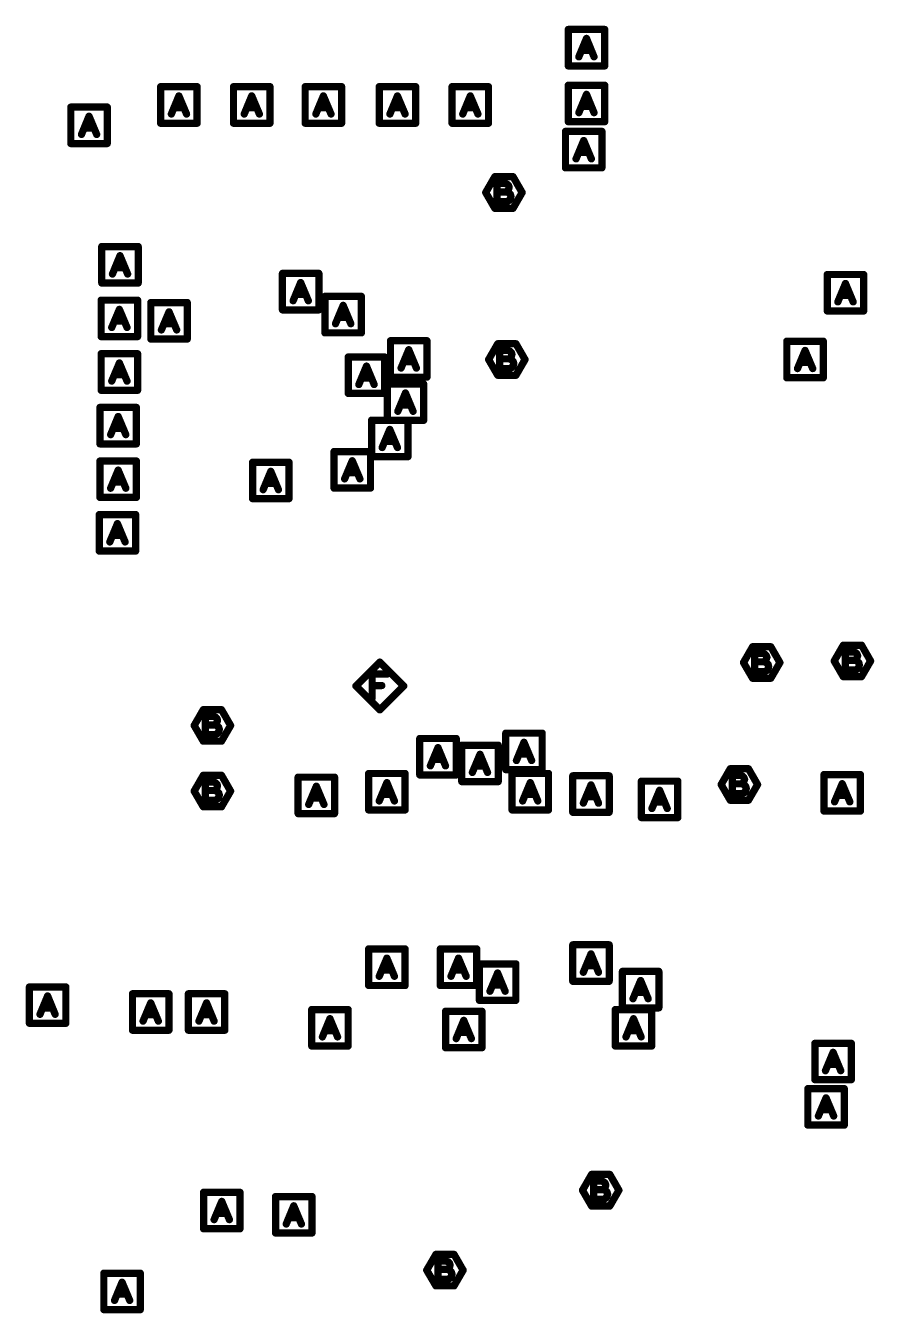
# Model space of a CAD drawing. Extents: x -14.2 to 19.9, y -5.2 to 16.9.
# Drawn here: x 1.068 to 1.767, y 0.919 to 1.978 of the extents above; entities that cross this region are included whole.
import ezdxf

# ---------------------------------------------------------------- set-up
doc = ezdxf.new("R2010")
doc.units = 0
doc.layers.get('0').update_dxf_attribs({"linetype": 'CONTINUOUS'})
doc.layers.add('FAB', color=2, linetype='CONTINUOUS')

# ---------------------------------------------------------------- blocks, each defined once
blk = doc.blocks.new('ROUND_1')
at = {"const_width": 0.003}
blk.add_lwpolyline([(-0.0015, 0, 1), (0.0015, 0, 1)], format="xyb", close=True, dxfattribs=at)

msp = doc.modelspace()

# ---------------------------------------------------------------- linework, layer by layer
at = {"layer": 'FAB', "const_width": 0.006}
for points in [[(1.515, 1.9454), (1.515, 1.9754)], [(1.515, 1.9754), (1.545, 1.9754)], [(1.545, 1.9754), (1.545, 1.9454)], [(1.5237, 1.9529), (1.53, 1.968)], [(1.534, 1.9582), (1.526, 1.9582)], [(1.53, 1.968), (1.5362, 1.9529)], [(1.545, 1.9454), (1.515, 1.9454)], [(1.1793, 1.8982), (1.1793, 1.9283)], [(1.1793, 1.9283), (1.2093, 1.9283)], [(1.2093, 1.9283), (1.2093, 1.8982)], [(1.2393, 1.8982), (1.2393, 1.9283)], [(1.2393, 1.9283), (1.2693, 1.9283)], [(1.2693, 1.9283), (1.2693, 1.8982)], [(1.2983, 1.8982), (1.2983, 1.9283)], [(1.2983, 1.9283), (1.3283, 1.9283)], [(1.3283, 1.9283), (1.3283, 1.8982)], [(1.3593, 1.8982), (1.3593, 1.9283)], [(1.3593, 1.9283), (1.3893, 1.9283)], [(1.3893, 1.9283), (1.3893, 1.8982)], [(1.4193, 1.8982), (1.4193, 1.9283)], [(1.4193, 1.9283), (1.4493, 1.9283)], [(1.4493, 1.9283), (1.4493, 1.8982)], [(1.515, 1.8995), (1.515, 1.9295)], [(1.515, 1.9295), (1.545, 1.9295)], [(1.545, 1.9295), (1.545, 1.8995)], [(1.1881, 1.9058), (1.1943, 1.9207)], [(1.1943, 1.9207), (1.2006, 1.9058)], [(1.2481, 1.9058), (1.2543, 1.9207)], [(1.2543, 1.9207), (1.2606, 1.9058)], [(1.3071, 1.9058), (1.3133, 1.9207)], [(1.3133, 1.9207), (1.3196, 1.9058)], [(1.3681, 1.9058), (1.3743, 1.9207)], [(1.3743, 1.9207), (1.3806, 1.9058)], [(1.4281, 1.9058), (1.4343, 1.9207)], [(1.4343, 1.9207), (1.4406, 1.9058)], [(1.5237, 1.9069), (1.53, 1.922)], [(1.53, 1.922), (1.5362, 1.9069)], [(1.1053, 1.8815), (1.1053, 1.9115)], [(1.1053, 1.9115), (1.1353, 1.9115)], [(1.1353, 1.9115), (1.1353, 1.8815)], [(1.1983, 1.911), (1.1903, 1.911)], [(1.2583, 1.911), (1.2503, 1.911)], [(1.3173, 1.911), (1.3093, 1.911)], [(1.3783, 1.911), (1.3703, 1.911)], [(1.4383, 1.911), (1.4303, 1.911)], [(1.534, 1.9122), (1.526, 1.9122)], [(1.1141, 1.889), (1.1203, 1.904)], [(1.1243, 1.8943), (1.1163, 1.8943)], [(1.1203, 1.904), (1.1266, 1.889)], [(1.2093, 1.8982), (1.1793, 1.8982)], [(1.2693, 1.8982), (1.2393, 1.8982)], [(1.3283, 1.8982), (1.2983, 1.8982)], [(1.3893, 1.8982), (1.3593, 1.8982)], [(1.4493, 1.8982), (1.4193, 1.8982)], [(1.545, 1.8995), (1.515, 1.8995)], [(1.5127, 1.8615), (1.5127, 1.8915)], [(1.5127, 1.8915), (1.5427, 1.8915)], [(1.5214, 1.8689), (1.5277, 1.884)], [(1.5277, 1.884), (1.534, 1.8689)], [(1.5427, 1.8915), (1.5427, 1.8615)], [(1.1353, 1.8815), (1.1053, 1.8815)], [(1.5317, 1.8742), (1.5237, 1.8742)], [(1.447, 1.8412), (1.4545, 1.8542)], [(1.4545, 1.8542), (1.4695, 1.8542)], [(1.4695, 1.8542), (1.477, 1.8412)], [(1.5427, 1.8615), (1.5127, 1.8615)], [(1.4545, 1.8282), (1.447, 1.8412)], [(1.463, 1.8487), (1.4563, 1.8487)], [(1.4563, 1.8487), (1.4563, 1.8337)], [(1.464, 1.8417), (1.4563, 1.8417)], [(1.4648, 1.8479), (1.463, 1.8487)], [(1.464, 1.8417), (1.465, 1.8424)], [(1.4658, 1.8412), (1.464, 1.8417)], [(1.4658, 1.8469), (1.4648, 1.8479)], [(1.465, 1.8424), (1.4658, 1.8437)], [(1.4663, 1.8455), (1.4658, 1.8469)], [(1.4658, 1.8437), (1.4663, 1.8455)], [(1.4673, 1.8397), (1.4658, 1.8412)], [(1.477, 1.8412), (1.4695, 1.8282)], [(1.4563, 1.8337), (1.4645, 1.8337)], [(1.4645, 1.8337), (1.4663, 1.8347)], [(1.4663, 1.8347), (1.4673, 1.8362)], [(1.4678, 1.8379), (1.4673, 1.8397)], [(1.4673, 1.8362), (1.4678, 1.8379)], [(1.4695, 1.8282), (1.4545, 1.8282)], [(1.1308, 1.7667), (1.1308, 1.7967)], [(1.1308, 1.7967), (1.1608, 1.7967)], [(1.1396, 1.7741), (1.1458, 1.7892)], [(1.1458, 1.7892), (1.1521, 1.7741)], [(1.1608, 1.7967), (1.1608, 1.7667)], [(1.1498, 1.7794), (1.1418, 1.7794)], [(1.2796, 1.7446), (1.2796, 1.7746)], [(1.2796, 1.7746), (1.3096, 1.7746)], [(1.2884, 1.7521), (1.2946, 1.7671)], [(1.2946, 1.7671), (1.3009, 1.7521)], [(1.3096, 1.7746), (1.3096, 1.7446)], [(1.7283, 1.7437), (1.7283, 1.7737)], [(1.7283, 1.7737), (1.7583, 1.7737)], [(1.7583, 1.7737), (1.7583, 1.7437)], [(1.1608, 1.7667), (1.1308, 1.7667)], [(1.2986, 1.7573), (1.2906, 1.7573)], [(1.737, 1.7512), (1.7433, 1.7663)], [(1.7473, 1.7565), (1.7393, 1.7565)], [(1.7433, 1.7663), (1.7496, 1.7512)], [(1.1303, 1.7226), (1.1303, 1.7526)], [(1.1303, 1.7526), (1.1603, 1.7526)], [(1.1603, 1.7526), (1.1603, 1.7226)], [(1.1712, 1.7206), (1.1712, 1.7506)], [(1.1712, 1.7506), (1.2012, 1.7506)], [(1.2012, 1.7506), (1.2012, 1.7206)], [(1.3146, 1.7257), (1.3146, 1.7557)], [(1.3146, 1.7557), (1.3446, 1.7557)], [(1.3233, 1.7332), (1.3296, 1.7483)], [(1.3296, 1.7483), (1.3359, 1.7332)], [(1.3446, 1.7557), (1.3446, 1.7257)], [(1.139, 1.7301), (1.1453, 1.745)], [(1.1493, 1.7353), (1.1413, 1.7353)], [(1.1453, 1.745), (1.1516, 1.7301)], [(1.1799, 1.7281), (1.1862, 1.743)], [(1.1862, 1.743), (1.1925, 1.7281)], [(1.3096, 1.7446), (1.2796, 1.7446)], [(1.3336, 1.7385), (1.3256, 1.7385)], [(1.7583, 1.7437), (1.7283, 1.7437)], [(1.1902, 1.7333), (1.1822, 1.7333)], [(1.3446, 1.7257), (1.3146, 1.7257)], [(1.1603, 1.7226), (1.1303, 1.7226)], [(1.2012, 1.7206), (1.1712, 1.7206)], [(1.3686, 1.6892), (1.3686, 1.7192)], [(1.3686, 1.7192), (1.3986, 1.7192)], [(1.3986, 1.7192), (1.3986, 1.6892)], [(1.4494, 1.7037), (1.4569, 1.7167)], [(1.4569, 1.7167), (1.4719, 1.7167)], [(1.4719, 1.7167), (1.4794, 1.7037)], [(1.695, 1.6887), (1.695, 1.7188)], [(1.695, 1.7188), (1.725, 1.7188)], [(1.725, 1.7188), (1.725, 1.6887)], [(1.1303, 1.6784), (1.1303, 1.7085)], [(1.1303, 1.7085), (1.1603, 1.7085)], [(1.1603, 1.7085), (1.1603, 1.6784)], [(1.3338, 1.6758), (1.3338, 1.7058)], [(1.3338, 1.7058), (1.3638, 1.7058)], [(1.3638, 1.7058), (1.3638, 1.6758)], [(1.3773, 1.6967), (1.3836, 1.7118)], [(1.3836, 1.7118), (1.3899, 1.6967)], [(1.4569, 1.6908), (1.4494, 1.7037)], [(1.4654, 1.7112), (1.4586, 1.7112)], [(1.4586, 1.7112), (1.4586, 1.6963)], [(1.4664, 1.7043), (1.4586, 1.7043)], [(1.4671, 1.7105), (1.4654, 1.7112)], [(1.4664, 1.7043), (1.4674, 1.705)], [(1.4681, 1.7037), (1.4664, 1.7043)], [(1.4681, 1.7095), (1.4671, 1.7105)], [(1.4674, 1.705), (1.4681, 1.7062)], [(1.4686, 1.708), (1.4681, 1.7095)], [(1.4681, 1.7062), (1.4686, 1.708)], [(1.4696, 1.7022), (1.4681, 1.7037)], [(1.4794, 1.7037), (1.4719, 1.6908)], [(1.7038, 1.6963), (1.71, 1.7112)], [(1.71, 1.7112), (1.7163, 1.6963)], [(1.139, 1.686), (1.1453, 1.7009)], [(1.1453, 1.7009), (1.1516, 1.686)], [(1.3425, 1.6832), (1.3488, 1.6983)], [(1.3488, 1.6983), (1.3551, 1.6832)], [(1.3876, 1.702), (1.3796, 1.702)], [(1.4586, 1.6963), (1.4669, 1.6963)], [(1.4669, 1.6963), (1.4686, 1.6972)], [(1.4686, 1.6972), (1.4696, 1.6987)], [(1.4701, 1.7005), (1.4696, 1.7022)], [(1.4696, 1.6987), (1.4701, 1.7005)], [(1.714, 1.7015), (1.706, 1.7015)], [(1.1493, 1.6912), (1.1413, 1.6912)], [(1.3528, 1.6885), (1.3448, 1.6885)], [(1.3659, 1.6537), (1.3659, 1.6837)], [(1.3659, 1.6837), (1.3959, 1.6837)], [(1.3986, 1.6892), (1.3686, 1.6892)], [(1.3959, 1.6837), (1.3959, 1.6537)], [(1.4719, 1.6908), (1.4569, 1.6908)], [(1.725, 1.6887), (1.695, 1.6887)], [(1.1603, 1.6784), (1.1303, 1.6784)], [(1.3638, 1.6758), (1.3338, 1.6758)], [(1.3746, 1.6611), (1.3809, 1.6762)], [(1.3809, 1.6762), (1.3872, 1.6611)], [(1.1293, 1.6343), (1.1293, 1.6643)], [(1.1293, 1.6643), (1.1593, 1.6643)], [(1.1593, 1.6643), (1.1593, 1.6343)], [(1.3849, 1.6664), (1.3769, 1.6664)], [(1.1381, 1.6419), (1.1443, 1.6568)], [(1.1443, 1.6568), (1.1506, 1.6419)], [(1.353, 1.6238), (1.353, 1.6538)], [(1.353, 1.6538), (1.383, 1.6538)], [(1.3959, 1.6537), (1.3659, 1.6537)], [(1.383, 1.6538), (1.383, 1.6238)], [(1.1483, 1.6471), (1.1403, 1.6471)], [(1.3617, 1.6313), (1.368, 1.6462)], [(1.368, 1.6462), (1.3743, 1.6313)], [(1.1593, 1.6343), (1.1293, 1.6343)], [(1.372, 1.6365), (1.364, 1.6365)], [(1.1293, 1.5902), (1.1293, 1.6202)], [(1.1293, 1.6202), (1.1593, 1.6202)], [(1.1593, 1.6202), (1.1593, 1.5902)], [(1.255, 1.5892), (1.255, 1.6192)], [(1.255, 1.6192), (1.285, 1.6192)], [(1.285, 1.6192), (1.285, 1.5892)], [(1.3221, 1.5979), (1.3221, 1.628)], [(1.3221, 1.628), (1.3521, 1.628)], [(1.3308, 1.6055), (1.3371, 1.6204)], [(1.3371, 1.6204), (1.3434, 1.6055)], [(1.3521, 1.628), (1.3521, 1.5979)], [(1.383, 1.6238), (1.353, 1.6238)], [(1.1381, 1.5978), (1.1443, 1.6127)], [(1.1443, 1.6127), (1.1506, 1.5978)], [(1.2637, 1.5966), (1.27, 1.6117)], [(1.27, 1.6117), (1.2763, 1.5966)], [(1.3411, 1.6107), (1.3331, 1.6107)], [(1.1483, 1.603), (1.1403, 1.603)], [(1.274, 1.6019), (1.266, 1.6019)], [(1.3521, 1.5979), (1.3221, 1.5979)], [(1.1593, 1.5902), (1.1293, 1.5902)], [(1.285, 1.5892), (1.255, 1.5892)], [(1.1287, 1.5461), (1.1287, 1.5761)], [(1.1287, 1.5761), (1.1587, 1.5761)], [(1.1587, 1.5761), (1.1587, 1.5461)], [(1.1374, 1.5536), (1.1437, 1.5687)], [(1.1437, 1.5687), (1.15, 1.5536)], [(1.1477, 1.5589), (1.1397, 1.5589)], [(1.1587, 1.5461), (1.1287, 1.5461)], [(1.6593, 1.4543), (1.6668, 1.4673)], [(1.6668, 1.4673), (1.6818, 1.4673)], [(1.6753, 1.4619), (1.6685, 1.4619)], [(1.6685, 1.4619), (1.6685, 1.4468)], [(1.6771, 1.4611), (1.6753, 1.4619)], [(1.678, 1.4601), (1.6771, 1.4611)], [(1.6786, 1.4586), (1.678, 1.4601)], [(1.6818, 1.4673), (1.6893, 1.4543)], [(1.734, 1.4556), (1.7415, 1.4686)], [(1.7415, 1.4686), (1.7565, 1.4686)], [(1.75, 1.4631), (1.7432, 1.4631)], [(1.7432, 1.4631), (1.7432, 1.4482)], [(1.7518, 1.4624), (1.75, 1.4631)], [(1.7527, 1.4614), (1.7518, 1.4624)], [(1.7533, 1.4599), (1.7527, 1.4614)], [(1.7527, 1.4581), (1.7533, 1.4599)], [(1.7565, 1.4686), (1.764, 1.4556)], [(1.3401, 1.435), (1.3598, 1.4547)], [(1.3598, 1.4547), (1.3795, 1.435)], [(1.6668, 1.4414), (1.6593, 1.4543)], [(1.6763, 1.4549), (1.6685, 1.4549)], [(1.6763, 1.4549), (1.6773, 1.4556)], [(1.678, 1.4543), (1.6763, 1.4549)], [(1.6773, 1.4556), (1.678, 1.4568)], [(1.678, 1.4568), (1.6786, 1.4586)], [(1.6796, 1.4528), (1.678, 1.4543)], [(1.6786, 1.4478), (1.6796, 1.4493)], [(1.68, 1.4511), (1.6796, 1.4528)], [(1.6796, 1.4493), (1.68, 1.4511)], [(1.6893, 1.4543), (1.6818, 1.4414)], [(1.7415, 1.4427), (1.734, 1.4556)], [(1.751, 1.4562), (1.7432, 1.4562)], [(1.751, 1.4562), (1.752, 1.4569)], [(1.7527, 1.4556), (1.751, 1.4562)], [(1.7515, 1.4482), (1.7533, 1.4491)], [(1.752, 1.4569), (1.7527, 1.4581)], [(1.7543, 1.4541), (1.7527, 1.4556)], [(1.7533, 1.4491), (1.7543, 1.4506)], [(1.7547, 1.4524), (1.7543, 1.4541)], [(1.7543, 1.4506), (1.7547, 1.4524)], [(1.764, 1.4556), (1.7565, 1.4427)], [(1.3535, 1.4252), (1.3535, 1.4449)], [(1.3535, 1.4449), (1.366, 1.4449)], [(1.6818, 1.4414), (1.6668, 1.4414)], [(1.6685, 1.4468), (1.6768, 1.4468)], [(1.6768, 1.4468), (1.6786, 1.4478)], [(1.7565, 1.4427), (1.7415, 1.4427)], [(1.7432, 1.4482), (1.7515, 1.4482)], [(1.3598, 1.4154), (1.3401, 1.435)], [(1.3614, 1.4354), (1.3535, 1.4354)], [(1.3795, 1.435), (1.3598, 1.4154)], [(1.2069, 1.4025), (1.2144, 1.4155)], [(1.2144, 1.4155), (1.2294, 1.4155)], [(1.2229, 1.41), (1.2161, 1.41)], [(1.2161, 1.41), (1.2161, 1.395)], [(1.2246, 1.4093), (1.2229, 1.41)], [(1.2256, 1.4083), (1.2246, 1.4093)], [(1.2261, 1.4068), (1.2256, 1.4083)], [(1.2256, 1.405), (1.2261, 1.4068)], [(1.2294, 1.4155), (1.2369, 1.4025)], [(1.2144, 1.3896), (1.2069, 1.4025)], [(1.2239, 1.403), (1.2161, 1.403)], [(1.2239, 1.403), (1.2249, 1.4038)], [(1.2256, 1.4025), (1.2239, 1.403)], [(1.2244, 1.395), (1.2261, 1.396)], [(1.2249, 1.4038), (1.2256, 1.405)], [(1.2271, 1.401), (1.2256, 1.4025)], [(1.2261, 1.396), (1.2271, 1.3975)], [(1.2276, 1.3993), (1.2271, 1.401)], [(1.2271, 1.3975), (1.2276, 1.3993)], [(1.2369, 1.4025), (1.2294, 1.3896)], [(1.4635, 1.3662), (1.4635, 1.3962)], [(1.4635, 1.3962), (1.4935, 1.3962)], [(1.4935, 1.3962), (1.4935, 1.3662)], [(1.2294, 1.3896), (1.2144, 1.3896)], [(1.2161, 1.395), (1.2244, 1.395)], [(1.3927, 1.3618), (1.3927, 1.3918)], [(1.3927, 1.3918), (1.4227, 1.3918)], [(1.4227, 1.3918), (1.4227, 1.3618)], [(1.4273, 1.3563), (1.4273, 1.3863)], [(1.4273, 1.3863), (1.4573, 1.3863)], [(1.4573, 1.3863), (1.4573, 1.3563)], [(1.4723, 1.3737), (1.4785, 1.3887)], [(1.4785, 1.3887), (1.4848, 1.3737)], [(1.4014, 1.3693), (1.4077, 1.3843)], [(1.4077, 1.3843), (1.4139, 1.3693)], [(1.436, 1.3639), (1.4423, 1.3788)], [(1.4423, 1.3788), (1.4485, 1.3639)], [(1.4825, 1.3789), (1.4745, 1.3789)], [(1.4117, 1.3746), (1.4037, 1.3746)], [(1.4463, 1.3691), (1.4383, 1.3691)], [(1.4935, 1.3662), (1.4635, 1.3662)], [(1.6409, 1.3539), (1.6484, 1.3669)], [(1.6484, 1.3669), (1.6634, 1.3669)], [(1.6634, 1.3669), (1.6709, 1.3539)], [(1.2069, 1.3485), (1.2144, 1.3615)], [(1.2144, 1.3615), (1.2294, 1.3615)], [(1.2229, 1.356), (1.2161, 1.356)], [(1.2161, 1.356), (1.2161, 1.341)], [(1.2246, 1.3553), (1.2229, 1.356)], [(1.2256, 1.3543), (1.2246, 1.3553)], [(1.2261, 1.3528), (1.2256, 1.3543)], [(1.2294, 1.3615), (1.2369, 1.3485)], [(1.2925, 1.33), (1.2925, 1.36)], [(1.2925, 1.36), (1.3225, 1.36)], [(1.3225, 1.36), (1.3225, 1.33)], [(1.3506, 1.333), (1.3506, 1.363)], [(1.3506, 1.363), (1.3806, 1.363)], [(1.3593, 1.3404), (1.3656, 1.3555)], [(1.3656, 1.3555), (1.3718, 1.3404)], [(1.3806, 1.363), (1.3806, 1.333)], [(1.4227, 1.3618), (1.3927, 1.3618)], [(1.4573, 1.3563), (1.4273, 1.3563)], [(1.4687, 1.333), (1.4687, 1.363)], [(1.4687, 1.363), (1.4987, 1.363)], [(1.4774, 1.3404), (1.4837, 1.3555)], [(1.4837, 1.3555), (1.4899, 1.3404)], [(1.4987, 1.363), (1.4987, 1.333)], [(1.5187, 1.3311), (1.5187, 1.3611)], [(1.5187, 1.3611), (1.5487, 1.3611)], [(1.5274, 1.3386), (1.5337, 1.3536)], [(1.5337, 1.3536), (1.5399, 1.3386)], [(1.5487, 1.3611), (1.5487, 1.3311)], [(1.5752, 1.3267), (1.5752, 1.3567)], [(1.5752, 1.3567), (1.6052, 1.3567)], [(1.6052, 1.3567), (1.6052, 1.3267)], [(1.6484, 1.341), (1.6409, 1.3539)], [(1.6569, 1.3615), (1.6502, 1.3615)], [(1.6502, 1.3615), (1.6502, 1.3464)], [(1.6579, 1.3545), (1.6502, 1.3545)], [(1.6587, 1.3607), (1.6569, 1.3615)], [(1.6579, 1.3545), (1.6589, 1.3552)], [(1.6596, 1.3539), (1.6579, 1.3545)], [(1.6596, 1.3597), (1.6587, 1.3607)], [(1.6589, 1.3552), (1.6596, 1.3564)], [(1.6602, 1.3582), (1.6596, 1.3597)], [(1.6596, 1.3564), (1.6602, 1.3582)], [(1.6611, 1.3524), (1.6596, 1.3539)], [(1.6709, 1.3539), (1.6634, 1.341)], [(1.7256, 1.3321), (1.7256, 1.3621)], [(1.7256, 1.3621), (1.7556, 1.3621)], [(1.7343, 1.3397), (1.7406, 1.3546)], [(1.7406, 1.3546), (1.7469, 1.3397)], [(1.7556, 1.3621), (1.7556, 1.3321)], [(1.2144, 1.3356), (1.2069, 1.3485)], [(1.2239, 1.349), (1.2161, 1.349)], [(1.2239, 1.349), (1.2249, 1.3498)], [(1.2256, 1.3485), (1.2239, 1.349)], [(1.2249, 1.3498), (1.2256, 1.351)], [(1.2256, 1.351), (1.2261, 1.3528)], [(1.2271, 1.347), (1.2256, 1.3485)], [(1.2261, 1.342), (1.2271, 1.3435)], [(1.2276, 1.3453), (1.2271, 1.347)], [(1.2271, 1.3435), (1.2276, 1.3453)], [(1.2369, 1.3485), (1.2294, 1.3356)], [(1.3012, 1.3375), (1.3075, 1.3525)], [(1.3075, 1.3525), (1.3138, 1.3375)], [(1.3696, 1.3457), (1.3616, 1.3457)], [(1.4877, 1.3457), (1.4797, 1.3457)], [(1.5377, 1.3438), (1.5297, 1.3438)], [(1.5839, 1.3342), (1.5902, 1.3492)], [(1.5902, 1.3492), (1.5965, 1.3342)], [(1.6502, 1.3464), (1.6584, 1.3464)], [(1.6584, 1.3464), (1.6602, 1.3474)], [(1.6602, 1.3474), (1.6611, 1.3489)], [(1.6616, 1.3507), (1.6611, 1.3524)], [(1.6611, 1.3489), (1.6616, 1.3507)], [(1.7446, 1.3449), (1.7366, 1.3449)], [(1.2294, 1.3356), (1.2144, 1.3356)], [(1.2161, 1.341), (1.2244, 1.341)], [(1.2244, 1.341), (1.2261, 1.342)], [(1.3115, 1.3427), (1.3035, 1.3427)], [(1.3806, 1.333), (1.3506, 1.333)], [(1.4987, 1.333), (1.4687, 1.333)], [(1.5942, 1.3394), (1.5862, 1.3394)], [(1.6634, 1.341), (1.6484, 1.341)], [(1.3225, 1.33), (1.2925, 1.33)], [(1.5487, 1.3311), (1.5187, 1.3311)], [(1.6052, 1.3267), (1.5752, 1.3267)], [(1.7556, 1.3321), (1.7256, 1.3321)], [(1.3506, 1.1885), (1.3506, 1.2186)], [(1.3506, 1.2186), (1.3806, 1.2186)], [(1.3806, 1.2186), (1.3806, 1.1885)], [(1.4096, 1.1885), (1.4096, 1.2186)], [(1.4096, 1.2186), (1.4396, 1.2186)], [(1.4396, 1.2186), (1.4396, 1.1885)], [(1.5187, 1.192), (1.5187, 1.222)], [(1.5187, 1.222), (1.5487, 1.222)], [(1.5487, 1.222), (1.5487, 1.192)], [(1.3593, 1.1961), (1.3656, 1.211)], [(1.3656, 1.211), (1.3718, 1.1961)], [(1.4184, 1.1961), (1.4246, 1.211)], [(1.4246, 1.211), (1.4309, 1.1961)], [(1.4418, 1.1763), (1.4418, 1.2063)], [(1.4418, 1.2063), (1.4718, 1.2063)], [(1.4718, 1.2063), (1.4718, 1.1763)], [(1.5274, 1.1994), (1.5337, 1.2145)], [(1.5337, 1.2145), (1.5399, 1.1994)], [(1.3696, 1.2013), (1.3616, 1.2013)], [(1.4286, 1.2013), (1.4206, 1.2013)], [(1.4505, 1.1838), (1.4568, 1.1988)], [(1.4568, 1.1988), (1.463, 1.1838)], [(1.5377, 1.2047), (1.5297, 1.2047)], [(1.5596, 1.1701), (1.5596, 1.2001)], [(1.5596, 1.2001), (1.5896, 1.2001)], [(1.5896, 1.2001), (1.5896, 1.1701)], [(1.0712, 1.1574), (1.0712, 1.1873)], [(1.0712, 1.1873), (1.1012, 1.1873)], [(1.1012, 1.1873), (1.1012, 1.1574)], [(1.3806, 1.1885), (1.3506, 1.1885)], [(1.4396, 1.1885), (1.4096, 1.1885)], [(1.4608, 1.189), (1.4528, 1.189)], [(1.5487, 1.192), (1.5187, 1.192)], [(1.5683, 1.1776), (1.5746, 1.1926)], [(1.5746, 1.1926), (1.5808, 1.1776)], [(1.0799, 1.1648), (1.0862, 1.1799)], [(1.0862, 1.1799), (1.0924, 1.1648)], [(1.1561, 1.1517), (1.1561, 1.1817)], [(1.1561, 1.1817), (1.1861, 1.1817)], [(1.1648, 1.1592), (1.1711, 1.1742)], [(1.1711, 1.1742), (1.1774, 1.1592)], [(1.1861, 1.1817), (1.1861, 1.1517)], [(1.2021, 1.1517), (1.2021, 1.1817)], [(1.2021, 1.1817), (1.2321, 1.1817)], [(1.2108, 1.1592), (1.2171, 1.1742)], [(1.2171, 1.1742), (1.2233, 1.1592)], [(1.2321, 1.1817), (1.2321, 1.1517)], [(1.4718, 1.1763), (1.4418, 1.1763)], [(1.5786, 1.1829), (1.5706, 1.1829)], [(1.0902, 1.1701), (1.0822, 1.1701)], [(1.1751, 1.1644), (1.1671, 1.1644)], [(1.2211, 1.1644), (1.2131, 1.1644)], [(1.3037, 1.1387), (1.3037, 1.1687)], [(1.3037, 1.1687), (1.3337, 1.1687)], [(1.3337, 1.1687), (1.3337, 1.1387)], [(1.4139, 1.1373), (1.4139, 1.1673)], [(1.4139, 1.1673), (1.4439, 1.1673)], [(1.4439, 1.1673), (1.4439, 1.1373)], [(1.5537, 1.1387), (1.5537, 1.1687)], [(1.5537, 1.1687), (1.5837, 1.1687)], [(1.5896, 1.1701), (1.5596, 1.1701)], [(1.5837, 1.1687), (1.5837, 1.1387)], [(1.1012, 1.1574), (1.0712, 1.1574)], [(1.3125, 1.1462), (1.3187, 1.1612)], [(1.3187, 1.1612), (1.325, 1.1462)], [(1.4227, 1.1448), (1.4289, 1.1598)], [(1.4289, 1.1598), (1.4352, 1.1448)], [(1.5625, 1.1462), (1.5687, 1.1612)], [(1.5687, 1.1612), (1.575, 1.1462)], [(1.1861, 1.1517), (1.1561, 1.1517)], [(1.2321, 1.1517), (1.2021, 1.1517)], [(1.3227, 1.1514), (1.3147, 1.1514)], [(1.4329, 1.15), (1.4249, 1.15)], [(1.5727, 1.1514), (1.5647, 1.1514)], [(1.3337, 1.1387), (1.3037, 1.1387)], [(1.4439, 1.1373), (1.4139, 1.1373)], [(1.5837, 1.1387), (1.5537, 1.1387)], [(1.7181, 1.111), (1.7181, 1.1409)], [(1.7181, 1.1409), (1.7481, 1.1409)], [(1.7268, 1.1184), (1.7331, 1.1335)], [(1.7331, 1.1335), (1.7394, 1.1184)], [(1.7481, 1.1409), (1.7481, 1.111)], [(1.7371, 1.1237), (1.7291, 1.1237)], [(1.7481, 1.111), (1.7181, 1.111)], [(1.7123, 1.0736), (1.7123, 1.1036)], [(1.7123, 1.1036), (1.7423, 1.1036)], [(1.7423, 1.1036), (1.7423, 1.0736)], [(1.721, 1.0811), (1.7273, 1.096)], [(1.7273, 1.096), (1.7336, 1.0811)], [(1.7313, 1.0863), (1.7233, 1.0863)], [(1.7423, 1.0736), (1.7123, 1.0736)], [(1.5267, 1.02), (1.5342, 1.033)], [(1.5342, 1.033), (1.5492, 1.033)], [(1.5427, 1.0275), (1.5359, 1.0275)], [(1.5359, 1.0275), (1.5359, 1.0125)], [(1.5444, 1.0267), (1.5427, 1.0275)], [(1.5454, 1.0257), (1.5444, 1.0267)], [(1.5459, 1.0242), (1.5454, 1.0257)], [(1.5492, 1.033), (1.5567, 1.02)], [(1.2146, 0.9883), (1.2146, 1.0183)], [(1.2146, 1.0183), (1.2446, 1.0183)], [(1.2446, 1.0183), (1.2446, 0.9883)], [(1.2739, 0.9848), (1.2739, 1.0148)], [(1.2739, 1.0148), (1.3039, 1.0148)], [(1.3039, 1.0148), (1.3039, 0.9848)], [(1.5342, 1.007), (1.5267, 1.02)], [(1.5437, 1.0205), (1.5359, 1.0205)], [(1.5437, 1.0205), (1.5447, 1.0212)], [(1.5454, 1.02), (1.5437, 1.0205)], [(1.5447, 1.0212), (1.5454, 1.0225)], [(1.5454, 1.0225), (1.5459, 1.0242)], [(1.5469, 1.0185), (1.5454, 1.02)], [(1.5459, 1.0135), (1.5469, 1.015)], [(1.5474, 1.0167), (1.5469, 1.0185)], [(1.5469, 1.015), (1.5474, 1.0167)], [(1.5567, 1.02), (1.5492, 1.007)], [(1.2233, 0.9958), (1.2296, 1.0108)], [(1.2296, 1.0108), (1.2359, 0.9958)], [(1.2827, 0.9922), (1.2889, 1.0072)], [(1.2889, 1.0072), (1.2952, 0.9922)], [(1.5492, 1.007), (1.5342, 1.007)], [(1.5359, 1.0125), (1.5442, 1.0125)], [(1.5442, 1.0125), (1.5459, 1.0135)], [(1.2336, 1.001), (1.2256, 1.001)], [(1.2929, 0.9975), (1.2849, 0.9975)], [(1.2446, 0.9883), (1.2146, 0.9883)], [(1.3039, 0.9848), (1.2739, 0.9848)], [(1.3984, 0.9542), (1.406, 0.9672)], [(1.406, 0.9672), (1.4209, 0.9672)], [(1.4144, 0.9617), (1.4077, 0.9617)], [(1.4077, 0.9617), (1.4077, 0.9467)], [(1.4162, 0.961), (1.4144, 0.9617)], [(1.4209, 0.9672), (1.4284, 0.9542)], [(1.1325, 0.9217), (1.1325, 0.9517)], [(1.1325, 0.9517), (1.1625, 0.9517)], [(1.1625, 0.9517), (1.1625, 0.9217)], [(1.406, 0.9413), (1.3984, 0.9542)], [(1.4154, 0.9548), (1.4077, 0.9548)], [(1.4154, 0.9548), (1.4164, 0.9555)], [(1.4172, 0.9542), (1.4154, 0.9548)], [(1.4172, 0.96), (1.4162, 0.961)], [(1.4164, 0.9555), (1.4172, 0.9567)], [(1.4177, 0.9585), (1.4172, 0.96)], [(1.4172, 0.9567), (1.4177, 0.9585)], [(1.4187, 0.9527), (1.4172, 0.9542)], [(1.4192, 0.951), (1.4187, 0.9527)], [(1.4187, 0.9492), (1.4192, 0.951)], [(1.4284, 0.9542), (1.4209, 0.9413)], [(1.1413, 0.9293), (1.1475, 0.9443)], [(1.1475, 0.9443), (1.1538, 0.9293)], [(1.4209, 0.9413), (1.406, 0.9413)], [(1.4077, 0.9467), (1.416, 0.9467)], [(1.416, 0.9467), (1.4177, 0.9477)], [(1.4177, 0.9477), (1.4187, 0.9492)], [(1.1515, 0.9345), (1.1435, 0.9345)], [(1.1625, 0.9217), (1.1325, 0.9217)]]:
    msp.add_lwpolyline(points, dxfattribs=at)

# ---------------------------------------------------------------- block references
at = {"layer": 'FAB'}
for p in [(1.515, 1.9754), (1.515, 1.9754), (1.545, 1.9754), (1.545, 1.9754), (1.526, 1.9582), (1.53, 1.968), (1.53, 1.968), (1.534, 1.9582), (1.5237, 1.9529), (1.5362, 1.9529), (1.515, 1.9454), (1.515, 1.9454), (1.545, 1.9454), (1.545, 1.9454), (1.1793, 1.9283), (1.1793, 1.9283), (1.2093, 1.9283), (1.2093, 1.9283), (1.2393, 1.9283), (1.2393, 1.9283), (1.2693, 1.9283), (1.2693, 1.9283), (1.2983, 1.9283), (1.2983, 1.9283), (1.3283, 1.9283), (1.3283, 1.9283), (1.3593, 1.9283), (1.3593, 1.9283), (1.3893, 1.9283), (1.3893, 1.9283), (1.4193, 1.9283), (1.4193, 1.9283), (1.4493, 1.9283), (1.4493, 1.9283), (1.515, 1.9295), (1.515, 1.9295), (1.545, 1.9295), (1.545, 1.9295), (1.1943, 1.9207), (1.1943, 1.9207), (1.2543, 1.9207), (1.2543, 1.9207), (1.3133, 1.9207), (1.3133, 1.9207), (1.3743, 1.9207), (1.3743, 1.9207), (1.4343, 1.9207), (1.4343, 1.9207), (1.53, 1.922), (1.53, 1.922), (1.1053, 1.9115), (1.1053, 1.9115), (1.1353, 1.9115), (1.1353, 1.9115), (1.1881, 1.9058), (1.1903, 1.911), (1.1983, 1.911), (1.2006, 1.9058), (1.2481, 1.9058), (1.2503, 1.911), (1.2583, 1.911), (1.2606, 1.9058), (1.3071, 1.9058), (1.3093, 1.911), (1.3173, 1.911), (1.3196, 1.9058), (1.3681, 1.9058), (1.3703, 1.911), (1.3783, 1.911), (1.3806, 1.9058), (1.4281, 1.9058), (1.4303, 1.911), (1.4383, 1.911), (1.4406, 1.9058), (1.5237, 1.9069), (1.526, 1.9122), (1.534, 1.9122), (1.5362, 1.9069), (1.1163, 1.8943), (1.1203, 1.904), (1.1203, 1.904), (1.1243, 1.8943), (1.1793, 1.8982), (1.1793, 1.8982), (1.2093, 1.8982), (1.2093, 1.8982), (1.2393, 1.8982), (1.2393, 1.8982), (1.2693, 1.8982), (1.2693, 1.8982), (1.2983, 1.8982), (1.2983, 1.8982), (1.3283, 1.8982), (1.3283, 1.8982), (1.3593, 1.8982), (1.3593, 1.8982), (1.3893, 1.8982), (1.3893, 1.8982), (1.4193, 1.8982), (1.4193, 1.8982), (1.4493, 1.8982), (1.4493, 1.8982), (1.515, 1.8995), (1.515, 1.8995), (1.545, 1.8995), (1.545, 1.8995), (1.1141, 1.889), (1.1266, 1.889), (1.5127, 1.8915), (1.5127, 1.8915), (1.5277, 1.884), (1.5277, 1.884), (1.5427, 1.8915), (1.5427, 1.8915), (1.1053, 1.8815), (1.1053, 1.8815), (1.1353, 1.8815), (1.1353, 1.8815), (1.5237, 1.8742), (1.5317, 1.8742), (1.5214, 1.8689), (1.534, 1.8689), (1.4545, 1.8542), (1.4545, 1.8542), (1.4695, 1.8542), (1.4695, 1.8542), (1.5127, 1.8615), (1.5127, 1.8615), (1.5427, 1.8615), (1.5427, 1.8615), (1.447, 1.8412), (1.447, 1.8412), (1.4563, 1.8487), (1.4563, 1.8487), (1.4563, 1.8417), (1.463, 1.8487), (1.463, 1.8487), (1.464, 1.8417), (1.464, 1.8417), (1.464, 1.8417), (1.4648, 1.8479), (1.4648, 1.8479), (1.465, 1.8424), (1.465, 1.8424), (1.4658, 1.8469), (1.4658, 1.8469), (1.4658, 1.8437), (1.4658, 1.8437), (1.4658, 1.8412), (1.4658, 1.8412), (1.4663, 1.8455), (1.4663, 1.8455), (1.477, 1.8412), (1.477, 1.8412), (1.4563, 1.8337), (1.4563, 1.8337), (1.4645, 1.8337), (1.4645, 1.8337), (1.4663, 1.8347), (1.4663, 1.8347), (1.4673, 1.8397), (1.4673, 1.8397), (1.4673, 1.8362), (1.4673, 1.8362), (1.4678, 1.8379), (1.4678, 1.8379), (1.4545, 1.8282), (1.4545, 1.8282), (1.4695, 1.8282), (1.4695, 1.8282), (1.1308, 1.7967), (1.1308, 1.7967), (1.1458, 1.7892), (1.1458, 1.7892), (1.1608, 1.7967), (1.1608, 1.7967), (1.1418, 1.7794), (1.1498, 1.7794), (1.1396, 1.7741), (1.1521, 1.7741), (1.2796, 1.7746), (1.2796, 1.7746), (1.2946, 1.7671), (1.2946, 1.7671), (1.3096, 1.7746), (1.3096, 1.7746), (1.7283, 1.7737), (1.7283, 1.7737), (1.7583, 1.7737), (1.7583, 1.7737), (1.1308, 1.7667), (1.1308, 1.7667), (1.1608, 1.7667), (1.1608, 1.7667), (1.2906, 1.7573), (1.2986, 1.7573), (1.7393, 1.7565), (1.7433, 1.7663), (1.7433, 1.7663), (1.7473, 1.7565), (1.1303, 1.7526), (1.1303, 1.7526), (1.1603, 1.7526), (1.1603, 1.7526), (1.1712, 1.7506), (1.1712, 1.7506), (1.2012, 1.7506), (1.2012, 1.7506), (1.2884, 1.7521), (1.3009, 1.7521), (1.3146, 1.7557), (1.3146, 1.7557), (1.3296, 1.7483), (1.3296, 1.7483), (1.3446, 1.7557), (1.3446, 1.7557), (1.737, 1.7512), (1.7496, 1.7512), (1.1413, 1.7353), (1.1453, 1.745), (1.1453, 1.745), (1.1493, 1.7353), (1.1862, 1.743), (1.1862, 1.743), (1.2796, 1.7446), (1.2796, 1.7446), (1.3096, 1.7446), (1.3096, 1.7446), (1.3256, 1.7385), (1.3336, 1.7385), (1.7283, 1.7437), (1.7283, 1.7437), (1.7583, 1.7437), (1.7583, 1.7437), (1.139, 1.7301), (1.1516, 1.7301), (1.1799, 1.7281), (1.1822, 1.7333), (1.1902, 1.7333), (1.1925, 1.7281), (1.3146, 1.7257), (1.3146, 1.7257), (1.3233, 1.7332), (1.3359, 1.7332), (1.3446, 1.7257), (1.3446, 1.7257), (1.1303, 1.7226), (1.1303, 1.7226), (1.1603, 1.7226), (1.1603, 1.7226), (1.1712, 1.7206), (1.1712, 1.7206), (1.2012, 1.7206), (1.2012, 1.7206), (1.3686, 1.7192), (1.3686, 1.7192), (1.3986, 1.7192), (1.3986, 1.7192), (1.4569, 1.7167), (1.4569, 1.7167), (1.4719, 1.7167), (1.4719, 1.7167), (1.695, 1.7188), (1.695, 1.7188), (1.725, 1.7188), (1.725, 1.7188), (1.1303, 1.7085), (1.1303, 1.7085), (1.1603, 1.7085), (1.1603, 1.7085), (1.3338, 1.7058), (1.3338, 1.7058), (1.3638, 1.7058), (1.3638, 1.7058), (1.3836, 1.7118), (1.3836, 1.7118), (1.4494, 1.7037), (1.4494, 1.7037), (1.4586, 1.7112), (1.4586, 1.7112), (1.4586, 1.7043), (1.4654, 1.7112), (1.4654, 1.7112), (1.4664, 1.7043), (1.4664, 1.7043), (1.4664, 1.7043), (1.4671, 1.7105), (1.4671, 1.7105), (1.4674, 1.705), (1.4674, 1.705), (1.4681, 1.7095), (1.4681, 1.7095), (1.4681, 1.7062), (1.4681, 1.7062), (1.4681, 1.7037), (1.4681, 1.7037), (1.4686, 1.708), (1.4686, 1.708), (1.4794, 1.7037), (1.4794, 1.7037), (1.71, 1.7112), (1.71, 1.7112), (1.1453, 1.7009), (1.1453, 1.7009), (1.3488, 1.6983), (1.3488, 1.6983), (1.3773, 1.6967), (1.3796, 1.702), (1.3876, 1.702), (1.3899, 1.6967), (1.4586, 1.6963), (1.4586, 1.6963), (1.4669, 1.6963), (1.4669, 1.6963), (1.4686, 1.6972), (1.4686, 1.6972), (1.4696, 1.7022), (1.4696, 1.7022), (1.4696, 1.6987), (1.4696, 1.6987), (1.4701, 1.7005), (1.4701, 1.7005), (1.7038, 1.6963), (1.706, 1.7015), (1.714, 1.7015), (1.7163, 1.6963), (1.139, 1.686), (1.1413, 1.6912), (1.1493, 1.6912), (1.1516, 1.686), (1.3425, 1.6832), (1.3448, 1.6885), (1.3528, 1.6885), (1.3551, 1.6832), (1.3659, 1.6837), (1.3659, 1.6837), (1.3686, 1.6892), (1.3686, 1.6892), (1.3959, 1.6837), (1.3959, 1.6837), (1.3986, 1.6892), (1.3986, 1.6892), (1.4569, 1.6908), (1.4569, 1.6908), (1.4719, 1.6908), (1.4719, 1.6908), (1.695, 1.6887), (1.695, 1.6887), (1.725, 1.6887), (1.725, 1.6887), (1.1303, 1.6784), (1.1303, 1.6784), (1.1603, 1.6784), (1.1603, 1.6784), (1.3338, 1.6758), (1.3338, 1.6758), (1.3638, 1.6758), (1.3638, 1.6758), (1.3809, 1.6762), (1.3809, 1.6762), (1.1293, 1.6643), (1.1293, 1.6643), (1.1593, 1.6643), (1.1593, 1.6643), (1.3746, 1.6611), (1.3769, 1.6664), (1.3849, 1.6664), (1.3872, 1.6611), (1.1443, 1.6568), (1.1443, 1.6568), (1.353, 1.6538), (1.353, 1.6538), (1.3659, 1.6537), (1.3659, 1.6537), (1.383, 1.6538), (1.383, 1.6538), (1.3959, 1.6537), (1.3959, 1.6537), (1.1381, 1.6419), (1.1403, 1.6471), (1.1483, 1.6471), (1.1506, 1.6419), (1.368, 1.6462), (1.368, 1.6462), (1.1293, 1.6343), (1.1293, 1.6343), (1.1593, 1.6343), (1.1593, 1.6343), (1.3617, 1.6313), (1.364, 1.6365), (1.372, 1.6365), (1.3743, 1.6313), (1.1293, 1.6202), (1.1293, 1.6202), (1.1593, 1.6202), (1.1593, 1.6202), (1.255, 1.6192), (1.255, 1.6192), (1.285, 1.6192), (1.285, 1.6192), (1.3221, 1.628), (1.3221, 1.628), (1.3371, 1.6204), (1.3371, 1.6204), (1.3521, 1.628), (1.3521, 1.628), (1.353, 1.6238), (1.353, 1.6238), (1.383, 1.6238), (1.383, 1.6238), (1.1443, 1.6127), (1.1443, 1.6127), (1.27, 1.6117), (1.27, 1.6117), (1.3331, 1.6107), (1.3411, 1.6107), (1.1381, 1.5978), (1.1403, 1.603), (1.1483, 1.603), (1.1506, 1.5978), (1.266, 1.6019), (1.274, 1.6019), (1.3221, 1.5979), (1.3221, 1.5979), (1.3308, 1.6055), (1.3434, 1.6055), (1.3521, 1.5979), (1.3521, 1.5979), (1.1293, 1.5902), (1.1293, 1.5902), (1.1593, 1.5902), (1.1593, 1.5902), (1.255, 1.5892), (1.255, 1.5892), (1.2637, 1.5966), (1.2763, 1.5966), (1.285, 1.5892), (1.285, 1.5892), (1.1287, 1.5761), (1.1287, 1.5761), (1.1587, 1.5761), (1.1587, 1.5761), (1.1437, 1.5687), (1.1437, 1.5687), (1.1397, 1.5589), (1.1477, 1.5589), (1.1287, 1.5461), (1.1287, 1.5461), (1.1374, 1.5536), (1.15, 1.5536), (1.1587, 1.5461), (1.1587, 1.5461), (1.6668, 1.4673), (1.6668, 1.4673), (1.6685, 1.4619), (1.6685, 1.4619), (1.6753, 1.4619), (1.6753, 1.4619), (1.6771, 1.4611), (1.6771, 1.4611), (1.678, 1.4601), (1.678, 1.4601), (1.6818, 1.4673), (1.6818, 1.4673), (1.7415, 1.4686), (1.7415, 1.4686), (1.7432, 1.4631), (1.7432, 1.4631), (1.75, 1.4631), (1.75, 1.4631), (1.7518, 1.4624), (1.7518, 1.4624), (1.7527, 1.4614), (1.7527, 1.4614), (1.7533, 1.4599), (1.7533, 1.4599), (1.7565, 1.4686), (1.7565, 1.4686), (1.3598, 1.4547), (1.3598, 1.4547), (1.6593, 1.4543), (1.6593, 1.4543), (1.6685, 1.4549), (1.6763, 1.4549), (1.6763, 1.4549), (1.6763, 1.4549), (1.6773, 1.4556), (1.6773, 1.4556), (1.678, 1.4568), (1.678, 1.4568), (1.678, 1.4543), (1.678, 1.4543), (1.6786, 1.4586), (1.6786, 1.4586), (1.6796, 1.4528), (1.6796, 1.4528), (1.6796, 1.4493), (1.6796, 1.4493), (1.68, 1.4511), (1.68, 1.4511), (1.6893, 1.4543), (1.6893, 1.4543), (1.734, 1.4556), (1.734, 1.4556), (1.7432, 1.4562), (1.751, 1.4562), (1.751, 1.4562), (1.751, 1.4562), (1.752, 1.4569), (1.752, 1.4569), (1.7527, 1.4581), (1.7527, 1.4581), (1.7527, 1.4556), (1.7527, 1.4556), (1.7533, 1.4491), (1.7533, 1.4491), (1.7543, 1.4541), (1.7543, 1.4541), (1.7543, 1.4506), (1.7543, 1.4506), (1.7547, 1.4524), (1.7547, 1.4524), (1.764, 1.4556), (1.764, 1.4556), (1.3535, 1.4449), (1.3535, 1.4449), (1.366, 1.4449), (1.6668, 1.4414), (1.6668, 1.4414), (1.6685, 1.4468), (1.6685, 1.4468), (1.6768, 1.4468), (1.6768, 1.4468), (1.6786, 1.4478), (1.6786, 1.4478), (1.6818, 1.4414), (1.6818, 1.4414), (1.7415, 1.4427), (1.7415, 1.4427), (1.7432, 1.4482), (1.7432, 1.4482), (1.7515, 1.4482), (1.7515, 1.4482), (1.7565, 1.4427), (1.7565, 1.4427), (1.3401, 1.435), (1.3401, 1.435), (1.3535, 1.4354), (1.3614, 1.4354), (1.3795, 1.435), (1.3795, 1.435), (1.3535, 1.4252), (1.2144, 1.4155), (1.2144, 1.4155), (1.2161, 1.41), (1.2161, 1.41), (1.2229, 1.41), (1.2229, 1.41), (1.2246, 1.4093), (1.2246, 1.4093), (1.2256, 1.4083), (1.2256, 1.4083), (1.2261, 1.4068), (1.2261, 1.4068), (1.2294, 1.4155), (1.2294, 1.4155), (1.3598, 1.4154), (1.3598, 1.4154), (1.2069, 1.4025), (1.2069, 1.4025), (1.2161, 1.403), (1.2239, 1.403), (1.2239, 1.403), (1.2239, 1.403), (1.2249, 1.4038), (1.2249, 1.4038), (1.2256, 1.405), (1.2256, 1.405), (1.2256, 1.4025), (1.2256, 1.4025), (1.2261, 1.396), (1.2261, 1.396), (1.2271, 1.401), (1.2271, 1.401), (1.2271, 1.3975), (1.2271, 1.3975), (1.2276, 1.3993), (1.2276, 1.3993), (1.2369, 1.4025), (1.2369, 1.4025), (1.4635, 1.3962), (1.4635, 1.3962), (1.4935, 1.3962), (1.4935, 1.3962), (1.2144, 1.3896), (1.2144, 1.3896), (1.2161, 1.395), (1.2161, 1.395), (1.2244, 1.395), (1.2244, 1.395), (1.2294, 1.3896), (1.2294, 1.3896), (1.3927, 1.3918), (1.3927, 1.3918), (1.4227, 1.3918), (1.4227, 1.3918), (1.4273, 1.3863), (1.4273, 1.3863), (1.4573, 1.3863), (1.4573, 1.3863), (1.4785, 1.3887), (1.4785, 1.3887), (1.4077, 1.3843), (1.4077, 1.3843), (1.4423, 1.3788), (1.4423, 1.3788), (1.4745, 1.3789), (1.4825, 1.3789), (1.4014, 1.3693), (1.4037, 1.3746), (1.4117, 1.3746), (1.4139, 1.3693), (1.4383, 1.3691), (1.4463, 1.3691), (1.4635, 1.3662), (1.4635, 1.3662), (1.4723, 1.3737), (1.4848, 1.3737), (1.4935, 1.3662), (1.4935, 1.3662), (1.6484, 1.3669), (1.6484, 1.3669), (1.6634, 1.3669), (1.6634, 1.3669), (1.2144, 1.3615), (1.2144, 1.3615), (1.2161, 1.356), (1.2161, 1.356), (1.2229, 1.356), (1.2229, 1.356), (1.2246, 1.3553), (1.2246, 1.3553), (1.2256, 1.3543), (1.2256, 1.3543), (1.2294, 1.3615), (1.2294, 1.3615), (1.2925, 1.36), (1.2925, 1.36), (1.3225, 1.36), (1.3225, 1.36), (1.3506, 1.363), (1.3506, 1.363), (1.3656, 1.3555), (1.3656, 1.3555), (1.3806, 1.363), (1.3806, 1.363), (1.3927, 1.3618), (1.3927, 1.3618), (1.4227, 1.3618), (1.4227, 1.3618), (1.4273, 1.3563), (1.4273, 1.3563), (1.436, 1.3639), (1.4485, 1.3639), (1.4573, 1.3563), (1.4573, 1.3563), (1.4687, 1.363), (1.4687, 1.363), (1.4837, 1.3555), (1.4837, 1.3555), (1.4987, 1.363), (1.4987, 1.363), (1.5187, 1.3611), (1.5187, 1.3611), (1.5337, 1.3536), (1.5337, 1.3536), (1.5487, 1.3611), (1.5487, 1.3611), (1.5752, 1.3567), (1.5752, 1.3567), (1.6052, 1.3567), (1.6052, 1.3567), (1.6409, 1.3539), (1.6409, 1.3539), (1.6502, 1.3615), (1.6502, 1.3615), (1.6502, 1.3545), (1.6569, 1.3615), (1.6569, 1.3615), (1.6579, 1.3545), (1.6579, 1.3545), (1.6579, 1.3545), (1.6587, 1.3607), (1.6587, 1.3607), (1.6589, 1.3552), (1.6589, 1.3552), (1.6596, 1.3597), (1.6596, 1.3597), (1.6596, 1.3564), (1.6596, 1.3564), (1.6596, 1.3539), (1.6596, 1.3539), (1.6602, 1.3582), (1.6602, 1.3582), (1.6709, 1.3539), (1.6709, 1.3539), (1.7256, 1.3621), (1.7256, 1.3621), (1.7406, 1.3546), (1.7406, 1.3546), (1.7556, 1.3621), (1.7556, 1.3621), (1.2069, 1.3485), (1.2069, 1.3485), (1.2161, 1.349), (1.2239, 1.349), (1.2239, 1.349), (1.2239, 1.349), (1.2249, 1.3498), (1.2249, 1.3498), (1.2256, 1.351), (1.2256, 1.351), (1.2256, 1.3485), (1.2256, 1.3485), (1.2261, 1.3528), (1.2261, 1.3528), (1.2271, 1.347), (1.2271, 1.347), (1.2271, 1.3435), (1.2271, 1.3435), (1.2276, 1.3453), (1.2276, 1.3453), (1.2369, 1.3485), (1.2369, 1.3485), (1.3075, 1.3525), (1.3075, 1.3525), (1.3616, 1.3457), (1.3696, 1.3457), (1.4797, 1.3457), (1.4877, 1.3457), (1.5297, 1.3438), (1.5377, 1.3438), (1.5902, 1.3492), (1.5902, 1.3492), (1.6502, 1.3464), (1.6502, 1.3464), (1.6584, 1.3464), (1.6584, 1.3464), (1.6602, 1.3474), (1.6602, 1.3474), (1.6611, 1.3524), (1.6611, 1.3524), (1.6611, 1.3489), (1.6611, 1.3489), (1.6616, 1.3507), (1.6616, 1.3507), (1.7366, 1.3449), (1.7446, 1.3449), (1.2144, 1.3356), (1.2144, 1.3356), (1.2161, 1.341), (1.2161, 1.341), (1.2244, 1.341), (1.2244, 1.341), (1.2261, 1.342), (1.2261, 1.342), (1.2294, 1.3356), (1.2294, 1.3356), (1.3012, 1.3375), (1.3035, 1.3427), (1.3115, 1.3427), (1.3138, 1.3375), (1.3506, 1.333), (1.3506, 1.333), (1.3593, 1.3404), (1.3718, 1.3404), (1.3806, 1.333), (1.3806, 1.333), (1.4687, 1.333), (1.4687, 1.333), (1.4774, 1.3404), (1.4899, 1.3404), (1.4987, 1.333), (1.4987, 1.333), (1.5274, 1.3386), (1.5399, 1.3386), (1.5839, 1.3342), (1.5862, 1.3394), (1.5942, 1.3394), (1.5965, 1.3342), (1.6484, 1.341), (1.6484, 1.341), (1.6634, 1.341), (1.6634, 1.341), (1.7343, 1.3397), (1.7469, 1.3397), (1.2925, 1.33), (1.2925, 1.33), (1.3225, 1.33), (1.3225, 1.33), (1.5187, 1.3311), (1.5187, 1.3311), (1.5487, 1.3311), (1.5487, 1.3311), (1.5752, 1.3267), (1.5752, 1.3267), (1.6052, 1.3267), (1.6052, 1.3267), (1.7256, 1.3321), (1.7256, 1.3321), (1.7556, 1.3321), (1.7556, 1.3321), (1.3506, 1.2186), (1.3506, 1.2186), (1.3806, 1.2186), (1.3806, 1.2186), (1.4096, 1.2186), (1.4096, 1.2186), (1.4396, 1.2186), (1.4396, 1.2186), (1.5187, 1.222), (1.5187, 1.222), (1.5487, 1.222), (1.5487, 1.222), (1.3656, 1.211), (1.3656, 1.211), (1.4246, 1.211), (1.4246, 1.211), (1.4418, 1.2063), (1.4418, 1.2063), (1.4718, 1.2063), (1.4718, 1.2063), (1.5337, 1.2145), (1.5337, 1.2145), (1.3593, 1.1961), (1.3616, 1.2013), (1.3696, 1.2013), (1.3718, 1.1961), (1.4184, 1.1961), (1.4206, 1.2013), (1.4286, 1.2013), (1.4309, 1.1961), (1.4568, 1.1988), (1.4568, 1.1988), (1.5274, 1.1994), (1.5297, 1.2047), (1.5377, 1.2047), (1.5399, 1.1994), (1.5596, 1.2001), (1.5596, 1.2001), (1.5896, 1.2001), (1.5896, 1.2001), (1.0712, 1.1873), (1.0712, 1.1873), (1.1012, 1.1873), (1.1012, 1.1873), (1.3506, 1.1885), (1.3506, 1.1885), (1.3806, 1.1885), (1.3806, 1.1885), (1.4096, 1.1885), (1.4096, 1.1885), (1.4396, 1.1885), (1.4396, 1.1885), (1.4528, 1.189), (1.4608, 1.189), (1.5187, 1.192), (1.5187, 1.192), (1.5487, 1.192), (1.5487, 1.192), (1.5746, 1.1926), (1.5746, 1.1926), (1.0862, 1.1799), (1.0862, 1.1799), (1.1561, 1.1817), (1.1561, 1.1817), (1.1711, 1.1742), (1.1711, 1.1742), (1.1861, 1.1817), (1.1861, 1.1817), (1.2021, 1.1817), (1.2021, 1.1817), (1.2171, 1.1742), (1.2171, 1.1742), (1.2321, 1.1817), (1.2321, 1.1817), (1.4418, 1.1763), (1.4418, 1.1763), (1.4505, 1.1838), (1.463, 1.1838), (1.4718, 1.1763), (1.4718, 1.1763), (1.5683, 1.1776), (1.5706, 1.1829), (1.5786, 1.1829), (1.5808, 1.1776), (1.0799, 1.1648), (1.0822, 1.1701), (1.0902, 1.1701), (1.0924, 1.1648), (1.1671, 1.1644), (1.1751, 1.1644), (1.2131, 1.1644), (1.2211, 1.1644), (1.3037, 1.1687), (1.3037, 1.1687), (1.3337, 1.1687), (1.3337, 1.1687), (1.4139, 1.1673), (1.4139, 1.1673), (1.4439, 1.1673), (1.4439, 1.1673), (1.5537, 1.1687), (1.5537, 1.1687), (1.5596, 1.1701), (1.5596, 1.1701), (1.5837, 1.1687), (1.5837, 1.1687), (1.5896, 1.1701), (1.5896, 1.1701), (1.0712, 1.1574), (1.0712, 1.1574), (1.1012, 1.1574), (1.1012, 1.1574), (1.1648, 1.1592), (1.1774, 1.1592), (1.2108, 1.1592), (1.2233, 1.1592), (1.3187, 1.1612), (1.3187, 1.1612), (1.4289, 1.1598), (1.4289, 1.1598), (1.5687, 1.1612), (1.5687, 1.1612), (1.1561, 1.1517), (1.1561, 1.1517), (1.1861, 1.1517), (1.1861, 1.1517), (1.2021, 1.1517), (1.2021, 1.1517), (1.2321, 1.1517), (1.2321, 1.1517), (1.3125, 1.1462), (1.3147, 1.1514), (1.3227, 1.1514), (1.325, 1.1462), (1.4227, 1.1448), (1.4249, 1.15), (1.4329, 1.15), (1.4352, 1.1448), (1.5625, 1.1462), (1.5647, 1.1514), (1.5727, 1.1514), (1.575, 1.1462), (1.3037, 1.1387), (1.3037, 1.1387), (1.3337, 1.1387), (1.3337, 1.1387), (1.4139, 1.1373), (1.4139, 1.1373), (1.4439, 1.1373), (1.4439, 1.1373), (1.5537, 1.1387), (1.5537, 1.1387), (1.5837, 1.1387), (1.5837, 1.1387), (1.7181, 1.1409), (1.7181, 1.1409), (1.7331, 1.1335), (1.7331, 1.1335), (1.7481, 1.1409), (1.7481, 1.1409), (1.7291, 1.1237), (1.7371, 1.1237), (1.7181, 1.111), (1.7181, 1.111), (1.7268, 1.1184), (1.7394, 1.1184), (1.7481, 1.111), (1.7481, 1.111), (1.7123, 1.1036), (1.7123, 1.1036), (1.7423, 1.1036), (1.7423, 1.1036), (1.7273, 1.096), (1.7273, 1.096), (1.721, 1.0811), (1.7233, 1.0863), (1.7313, 1.0863), (1.7336, 1.0811), (1.7123, 1.0736), (1.7123, 1.0736), (1.7423, 1.0736), (1.7423, 1.0736), (1.5342, 1.033), (1.5342, 1.033), (1.5359, 1.0275), (1.5359, 1.0275), (1.5427, 1.0275), (1.5427, 1.0275), (1.5444, 1.0267), (1.5444, 1.0267), (1.5454, 1.0257), (1.5454, 1.0257), (1.5492, 1.033), (1.5492, 1.033), (1.2146, 1.0183), (1.2146, 1.0183), (1.2446, 1.0183), (1.2446, 1.0183), (1.2739, 1.0148), (1.2739, 1.0148), (1.3039, 1.0148), (1.3039, 1.0148), (1.5267, 1.02), (1.5267, 1.02), (1.5359, 1.0205), (1.5437, 1.0205), (1.5437, 1.0205), (1.5437, 1.0205), (1.5447, 1.0212), (1.5447, 1.0212), (1.5454, 1.0225), (1.5454, 1.0225), (1.5454, 1.02), (1.5454, 1.02), (1.5459, 1.0242), (1.5459, 1.0242), (1.5469, 1.0185), (1.5469, 1.0185), (1.5469, 1.015), (1.5469, 1.015), (1.5474, 1.0167), (1.5474, 1.0167), (1.5567, 1.02), (1.5567, 1.02), (1.2296, 1.0108), (1.2296, 1.0108), (1.2889, 1.0072), (1.2889, 1.0072), (1.5342, 1.007), (1.5342, 1.007), (1.5359, 1.0125), (1.5359, 1.0125), (1.5442, 1.0125), (1.5442, 1.0125), (1.5459, 1.0135), (1.5459, 1.0135), (1.5492, 1.007), (1.5492, 1.007), (1.2233, 0.9958), (1.2256, 1.001), (1.2336, 1.001), (1.2359, 0.9958), (1.2849, 0.9975), (1.2929, 0.9975), (1.2146, 0.9883), (1.2146, 0.9883), (1.2446, 0.9883), (1.2446, 0.9883), (1.2739, 0.9848), (1.2739, 0.9848), (1.2827, 0.9922), (1.2952, 0.9922), (1.3039, 0.9848), (1.3039, 0.9848), (1.406, 0.9672), (1.406, 0.9672), (1.4077, 0.9617), (1.4077, 0.9617), (1.4144, 0.9617), (1.4144, 0.9617), (1.4209, 0.9672), (1.4209, 0.9672), (1.1325, 0.9517), (1.1325, 0.9517), (1.1625, 0.9517), (1.1625, 0.9517), (1.3984, 0.9542), (1.3984, 0.9542), (1.4077, 0.9548), (1.4154, 0.9548), (1.4154, 0.9548), (1.4154, 0.9548), (1.4162, 0.961), (1.4162, 0.961), (1.4164, 0.9555), (1.4164, 0.9555), (1.4172, 0.96), (1.4172, 0.96), (1.4172, 0.9567), (1.4172, 0.9567), (1.4172, 0.9542), (1.4172, 0.9542), (1.4177, 0.9585), (1.4177, 0.9585), (1.4187, 0.9527), (1.4187, 0.9527), (1.4192, 0.951), (1.4192, 0.951), (1.4284, 0.9542), (1.4284, 0.9542), (1.1475, 0.9443), (1.1475, 0.9443), (1.406, 0.9413), (1.406, 0.9413), (1.4077, 0.9467), (1.4077, 0.9467), (1.416, 0.9467), (1.416, 0.9467), (1.4177, 0.9477), (1.4177, 0.9477), (1.4187, 0.9492), (1.4187, 0.9492), (1.4209, 0.9413), (1.4209, 0.9413), (1.1435, 0.9345), (1.1515, 0.9345), (1.1325, 0.9217), (1.1325, 0.9217), (1.1413, 0.9293), (1.1538, 0.9293), (1.1625, 0.9217), (1.1625, 0.9217)]:
    msp.add_blockref('ROUND_1', p, dxfattribs=at)

doc.saveas('drawing.dxf')
